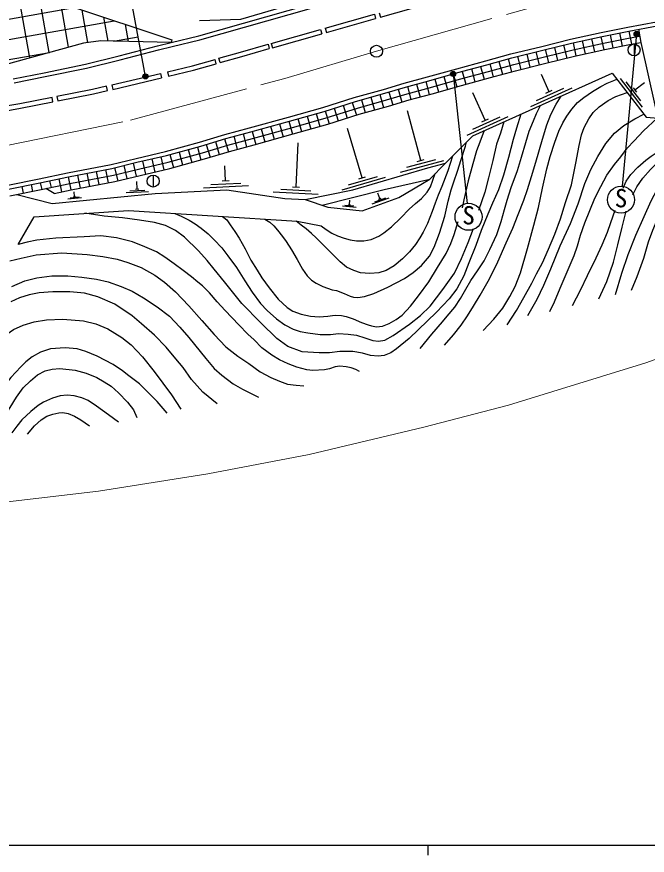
# Model space of a CAD drawing. Units: millimetres at full size, sheet at 1:1000; details may follow other scales. Extents: x 40000 to 680000, y 20000 to 380000.
# Drawn here: x 226896 to 289932, y 204000 to 287856 of the extents above; entities that cross this region are included whole.
import ezdxf
from ezdxf.enums import TextEntityAlignment as Align

# ---------------------------------------------------------------- set-up
doc = ezdxf.new("R2010")
doc.units = ezdxf.units.MM
doc.header["$LTSCALE"] = 1000
doc.linetypes.add('CHAIN', pattern=[18.5, 12, -1.5, 3.5, -1.5])
for name, color, linetype, lineweight in [('M-BGD', 7, 'Continuous', 25), ('M-BGD-EXST', 7, 'Continuous', 25), ('M-BMK', 2, 'CHAIN', 13), ('M-BMK-SRVR', 3, 'Continuous', 25), ('M-STR-HTXT', 7, 'Continuous', 13), ('M-TTL-BAND', 7, 'Continuous', 25)]:
    doc.layers.add(name, color=color, linetype=linetype, lineweight=lineweight)
doc.styles.add('ＭＳ ゴシック', font='')
doc.styles.get('ＭＳ ゴシック').set_extended_font_data('MS Gothic')

msp = doc.modelspace()

# ---------------------------------------------------------------- hatches: boundary and pattern name
at = {"layer": 'M-BGD-EXST'}
for points in [[(289086, 286256, -1), (288647, 286017, -0.41421), (288747, 286356, -0.41421)], [(239976, 282012, -1), (239537, 281773, -0.41421), (239637, 282112, -0.41421)], [(270738, 282259, -1), (270299, 282020, -0.41421), (270399, 282359, -0.41421)]]:
    msp.add_hatch(color=256, dxfattribs=at).paths.add_polyline_path(points)

# ---------------------------------------------------------------- linework, layer by layer
at = {"layer": 'M-BGD'}
for p, q in [((228195, 283745), (227138, 289740)), ((230132, 284277), (229229, 289401)), ((215298, 285727), (232640, 288785)), ((232069, 284809), (231319, 289062)), ((234017, 285278), (233446, 288518)), ((263252, 287813), (267847, 289113)), ((236022, 285426), (235603, 287802)), ((257731, 286720), (262654, 288112)), ((257854, 286287), (262777, 287679)), ((262654, 288112), (262777, 287679)), ((263129, 288246), (263252, 287813)), ((215372, 283709), (236636, 287459)), ((238061, 285380), (237760, 287086)), ((257265, 286588), (257388, 286155)), ((257731, 286720), (257854, 286287)), ((286239, 286055), (286502, 284739)), ((287170, 286241), (287433, 284925)), ((288110, 286429), (288357, 285110)), ((289044, 286603), (289291, 285284)), ((236558, 285414), (239024, 285849)), ((252335, 285192), (252458, 284759)), ((282511, 285255), (282798, 283944)), ((283439, 285458), (283726, 284147)), ((284367, 285661), (284654, 284350)), ((285295, 285864), (285582, 284553)), ((288614, 285139), (288614, 283939)), ((215447, 281691), (230173, 284288)), ((252018, 285103), (252141, 284670)), ((278803, 284342), (279126, 283039)), ((279726, 284570), (280048, 283268)), ((280648, 284798), (280970, 283496)), ((281570, 285026), (281892, 283724)), ((246849, 283156), (246724, 283589)), ((247236, 283268), (247111, 283701)), ((276023, 283644), (276376, 282350)), ((276959, 283886), (277281, 282583)), ((277881, 284114), (278203, 282811)), ((272357, 282645), (272710, 281350)), ((273274, 282894), (273626, 281599)), ((274190, 283144), (274544, 281849)), ((275107, 283394), (275460, 282100)), ((236402, 281036), (241268, 282183)), ((241268, 282183), (241372, 281745)), ((241961, 282346), (242064, 281908)), ((269605, 281881), (269970, 280590)), ((270519, 282140), (270884, 280848)), ((271441, 282395), (271793, 281101)), ((280119, 280364), (279355, 282066)), ((236402, 281036), (236505, 280598)), ((236505, 280598), (241372, 281745)), ((266867, 281126), (267214, 279829)), ((267784, 281371), (268131, 280075)), ((268690, 281623), (269055, 280332)), ((287226, 281672), (289419, 278817)), ((287782, 281343), (289244, 279439)), ((288703, 280537), (289655, 281268)), ((264108, 280331), (264495, 279047)), ((265017, 280606), (265404, 279321)), ((265949, 280880), (266296, 279584)), ((273731, 277499), (272496, 280255)), ((278311, 278895), (282417, 280737)), ((278873, 279476), (281610, 280704)), ((279799, 280220), (280438, 280507)), ((288533, 280759), (288874, 280315)), ((260445, 279288), (260848, 278008)), ((261379, 279560), (261740, 278267)), ((262294, 279815), (262655, 278523)), ((263209, 280071), (263570, 278779)), ((257726, 278433), (258129, 277153)), ((258633, 278718), (259035, 277438)), ((259539, 279003), (259942, 277723)), ((267281, 273478), (265949, 278440)), ((255004, 277665), (255367, 276373)), ((255919, 277922), (256282, 276630)), ((256833, 278178), (257196, 276886)), ((271924, 276031), (276030, 277873)), ((272485, 276612), (275223, 277839)), ((273412, 277356), (274051, 277643)), ((252261, 276899), (252620, 275606)), ((253176, 277154), (253536, 275861)), ((254091, 277409), (254451, 276116)), ((248602, 275898), (248949, 274602)), ((249519, 276144), (249867, 274848)), ((250430, 276390), (250790, 275097)), ((251345, 276645), (251705, 275352)), ((261429, 271745), (259976, 276685)), ((245846, 275091), (246234, 273807)), ((246755, 275367), (247144, 274082)), ((247664, 275642), (248053, 274357)), ((254819, 270823), (255040, 275242)), ((243119, 274325), (243475, 273031)), ((244035, 274577), (244391, 273283)), ((244950, 274830), (245307, 273536)), ((239458, 273425), (239759, 272117)), ((240384, 273638), (240685, 272330)), ((241309, 273851), (241611, 272543)), ((242203, 274072), (242559, 272778)), ((265263, 272315), (269609, 273482)), ((265910, 272799), (268807, 273577)), ((266943, 273387), (267619, 273569)), ((235779, 272574), (236035, 271257)), ((236679, 272762), (236993, 271457)), ((237603, 272984), (237917, 271679)), ((238526, 273206), (238840, 271901)), ((247779, 271451), (247701, 272948)), ((232039, 271845), (232315, 270532)), ((232981, 272029), (233238, 270712)), ((233914, 272211), (234170, 270894)), ((234846, 272392), (235103, 271075)), ((240536, 272022), (240536, 270822)), ((259439, 270535), (263756, 271804)), ((260074, 271034), (262952, 271880)), ((261093, 271646), (261764, 271844)), ((227394, 270888), (227529, 270210)), ((228325, 271074), (228461, 270396)), ((229250, 271259), (229392, 270583)), ((230180, 271455), (230322, 270779)), ((231109, 271650), (231385, 270337)), ((238937, 270638), (238898, 271387)), ((245564, 270734), (250058, 270969)), ((246297, 271073), (249293, 271229)), ((247430, 271432), (248129, 271469)), ((230629, 270178), (229796, 270668)), ((232666, 269893), (232623, 270341)), ((237829, 270280), (240076, 270397)), ((238196, 270449), (239694, 270527)), ((238762, 270629), (239112, 270647)), ((252542, 270336), (257036, 270112)), ((253306, 270599), (256302, 270449)), ((254470, 270841), (255169, 270806)), ((263205, 269664), (263003, 270229)), ((232011, 269650), (233355, 269778)), ((232226, 269761), (233122, 269846)), ((232561, 269883), (232770, 269903)), ((260163, 269067), (260210, 269515)), ((262439, 269135), (264133, 269741)), ((262681, 269349), (263810, 269753)), ((263073, 269617), (263337, 269711)), ((259473, 268958), (260816, 268818)), ((259706, 269024), (260601, 268931)), ((260059, 269078), (260267, 269056))]:
    msp.add_line(p, q, dxfattribs=at)
for points in [[(226548, 281637), (229649, 282260), (233772, 283112), (237146, 283933), (240951, 284937), (242333, 285284), (245105, 285943), (269424, 292876), (273713, 293956), (279055, 295349), (283330, 296411), (287856, 297373), (290594, 297937), (292990, 298416), (295027, 298758), (297914, 299163), (299716, 299419), (301182, 299567), (303119, 299688), (305823, 299849), (309790, 300078), (312897, 300244), (315129, 300410), (327115, 304457)], [(226624, 281245), (229729, 281868), (233860, 282722), (237245, 283545), (241051, 284550), (242428, 284896), (245206, 285556), (269528, 292489), (273812, 293569), (279153, 294962), (283420, 296021), (287938, 296981), (290674, 297545), (293063, 298023), (295088, 298363), (297970, 298767), (299764, 299022), (301215, 299168), (303144, 299289), (305847, 299450), (309812, 299679), (312922, 299845), (315209, 300015), (327115, 304035)], [(245150, 287489), (249293, 287620), (262059, 291389), (274024, 294619), (284118, 297212), (290519, 298562), (299287, 299911), (305360, 300322), (314242, 300733)], [(226000, 271017), (229127, 271642), (231983, 272242), (236323, 273088), (238820, 273688), (241763, 274366), (245177, 275307), (247696, 276069), (250178, 276735), (254056, 277814), (257503, 278782), (260641, 279769), (263576, 280589), (265646, 281213), (267975, 281837), (270883, 282658), (273790, 283449), (276310, 284137), (279385, 284898), (282277, 285613), (285337, 286283), (288007, 286816), (290856, 287350)], [(226076, 270624), (229207, 271250), (232062, 271850), (236409, 272697), (238912, 273299), (241861, 273978), (245288, 274923), (247805, 275685), (250284, 276349), (254163, 277429), (257618, 278398), (260755, 279386), (263687, 280205), (265755, 280828), (268081, 281451), (270989, 282273), (273895, 283063), (276410, 283750), (279481, 284510), (282368, 285224), (285419, 285891), (288083, 286424), (290923, 286955)], [(252335, 285192), (254802, 285891), (257265, 286588)], [(252458, 284759), (254925, 285459), (257388, 286155)], [(226208, 269946), (229346, 270573), (232200, 271173), (236555, 272021), (239070, 272627), (242031, 273308), (245480, 274259), (247995, 275020), (250466, 275683), (254349, 276763), (257815, 277736), (260952, 278723), (263880, 279541), (265944, 280163), (268264, 280785), (271174, 281607), (274076, 282397), (276584, 283082), (279647, 283839), (282525, 284551), (285560, 285215), (288214, 285745), (289171, 285925)], [(230629, 270178), (232329, 270535), (236694, 271385), (239219, 271993), (242190, 272677), (245661, 273633), (248174, 274394), (250637, 275055), (254524, 276136), (258000, 277112), (261137, 278099), (264061, 278916), (266123, 279537), (268437, 280157), (271348, 280979), (274247, 281768), (276748, 282451), (279803, 283207), (282672, 283916), (285694, 284578), (288338, 285106), (289291, 285284)], [(286769, 260074), (287401, 262214), (288033, 264095), (288781, 266016), (289632, 267871), (290311, 269456), (290932, 270577), (291544, 271496), (292322, 272339), (293444, 273202), (294602, 273989), (296059, 274788), (297578, 275695), (298636, 276318), (299609, 276883), (300378, 277411), (300852, 277736), (301092, 277996), (301426, 278764), (301927, 280100), (302270, 281109), (302492, 282259), (302771, 284159), (302966, 285625)], [(289291, 285284), (290768, 278721), (299188, 279315)], [(247111, 283701), (249262, 284322), (252018, 285103)], [(247236, 283268), (249386, 283889), (252141, 284670)], [(241961, 282346), (244458, 282934), (246724, 283589)], [(288345, 260501), (288937, 261881), (289605, 263701), (290076, 265357), (290494, 266525), (290934, 267535), (291450, 268316), (292012, 269085), (292840, 270003), (293948, 271036), (295209, 272114), (297213, 273626), (298800, 274666), (300145, 275578), (300950, 276170), (301800, 276929), (302468, 277869), (303037, 279009), (303580, 279931), (304159, 280866), (304925, 282127), (306039, 283735)], [(242064, 281908), (244572, 282499), (246849, 283156)], [(226902, 270085), (230420, 269197), (240749, 270182), (247907, 270556), (253686, 269678), (255729, 269576), (260501, 270534), (267982, 272734), (269765, 273213), (272494, 275958), (286436, 282210)], [(286436, 282210), (289814, 277809), (292605, 277570), (298057, 278563), (299188, 279315)], [(273545, 256478), (274581, 257605), (275485, 258701), (276196, 259878), (276715, 260876), (277263, 262246), (277954, 264691), (278609, 267029), (279074, 268776), (279475, 270714), (279895, 272642), (280218, 273869), (280679, 275308), (281103, 276406), (281500, 277254), (281887, 277917), (282403, 278619), (282966, 279265), (283593, 279781), (284451, 280390), (285290, 280896), (285926, 281210), (286599, 281487), (286901, 281604)], [(275945, 257052), (276854, 258488), (277594, 259787), (278387, 261203), (278852, 262144), (279465, 263253), (280068, 264598), (280681, 266110), (281273, 267631), (281759, 269282), (282362, 271047), (282796, 273215), (283124, 274971), (283367, 276038), (283642, 276768), (284086, 277645), (284530, 278278), (285122, 278862), (286021, 279485), (286792, 279896), (287927, 280267)], [(269655, 255003), (270555, 256060), (271317, 257009), (271952, 257952), (272576, 258929), (273224, 259999), (274149, 261638), (274987, 263354), (275825, 265257), (276498, 266707), (277044, 268096), (277599, 269504), (277958, 270569), (278366, 271871), (278787, 273312), (279471, 275604), (279888, 277053), (280296, 278085), (280815, 279109), (281340, 279925)], [(267215, 254685), (268402, 256103), (269454, 257337), (269927, 257926), (270699, 258822), (271278, 259673), (271781, 260609), (272292, 261479), (272949, 262453), (273644, 263458), (274204, 264579), (274899, 266075), (275334, 267379), (275662, 268575), (275923, 269512), (276325, 270783), (276974, 272480), (277364, 273812), (277786, 275294), (278122, 276409), (278554, 277458), (278868, 278182), (279269, 278996)], [(288479, 270051), (288891, 270846), (289488, 271698), (290271, 272595), (290853, 273178), (291564, 273788), (292473, 274356), (293654, 274969), (294705, 275579), (296070, 276333), (296824, 276859), (297619, 277455), (298445, 277997), (299298, 278636), (299609, 279039)], [(277305, 278116), (276848, 276726), (276530, 275584), (276057, 273780), (275575, 272007), (275068, 270556), (274466, 269203), (273994, 268121), (273331, 266469), (272807, 264983), (272093, 263236), (271586, 261939), (270880, 260648), (270124, 259652), (268852, 258303), (266126, 255688), (264879, 254637), (264311, 254250), (263615, 253976), (263018, 253915), (262274, 253992), (261453, 254212), (260505, 254389), (259204, 254389), (258157, 254234), (257127, 254234), (255445, 254356), (253984, 254890), (252882, 255682), (251283, 257258), (249384, 259188), (247657, 261338), (246645, 262598), (245928, 263484), (245080, 264440), (243682, 265808), (242765, 266478), (241754, 266972), (240666, 267273), (239177, 267528), (237456, 267744), (235643, 267915), (233713, 268201)], [(277992, 257990), (278913, 259601), (279594, 261010), (280280, 262658), (281215, 264959), (282268, 267193), (283011, 269163), (283689, 271187), (284291, 272594), (284978, 273883), (285807, 275175), (286657, 276219), (287603, 276993), (288710, 277648), (289582, 278112)], [(280193, 258387), (280656, 259349), (281229, 260725), (281838, 262113), (282619, 263994), (282972, 264932), (283277, 266003), (283709, 267253), (284207, 268482), (284695, 269703), (285300, 270893), (285896, 272019), (286676, 273091), (287281, 273852), (287935, 274700), (288628, 275454), (289575, 276460), (290932, 277713)], [(287541, 270727), (287838, 271420), (288288, 272086), (288991, 272824), (289792, 273499), (290316, 273925), (290928, 274312), (292018, 274933), (293361, 275690), (294217, 276167), (294829, 276635), (295460, 277229), (295929, 277753), (296278, 278239)], [(275601, 277352), (275246, 276210), (274877, 275110), (274479, 273496), (274070, 271748), (273683, 270329), (273060, 268483)], [(273628, 276467), (273183, 275323), (272876, 274441), (272506, 273151), (272035, 271449), (271608, 269549), (271425, 268733)], [(251684, 267621), (252203, 267298), (252589, 266948), (252967, 266512), (253478, 265886), (253833, 265378), (254368, 264544), (254923, 263564), (255474, 262616), (255948, 261960), (256367, 261497), (256846, 261200), (257491, 260875), (258416, 260550), (258857, 260478), (259639, 260176), (260240, 259910), (260554, 259828), (261009, 259780), (261649, 259864), (262593, 260190), (264005, 260825), (265650, 261689), (266533, 262272), (267353, 262994), (268169, 263925), (268628, 264821), (269175, 266197), (269700, 267900), (270027, 269399), (270336, 270551), (270600, 271353), (270962, 272425), (271337, 273586), (271770, 274913), (271861, 275321)], [(270448, 273900), (269990, 272454), (269394, 270864), (269041, 270030), (268735, 269207), (268421, 268367), (267967, 267176), (267535, 266320), (267198, 265733), (266766, 265087), (266162, 264343), (265472, 263630), (264640, 262930), (263825, 262484), (263111, 262233), (262195, 262168), (261278, 262237), (260600, 262463), (259860, 262827), (259238, 263341), (258202, 264364), (256831, 265753), (256367, 266192), (255821, 266656), (255325, 267020), (254830, 267420)], [(255729, 269576), (257991, 268811), (261423, 268453), (265098, 269768), (268192, 271630), (269765, 273213)], [(257344, 266956), (257840, 266564), (258401, 266211), (258948, 265959), (259639, 265701), (260222, 265542), (260870, 265456), (261582, 265456), (262324, 265585), (263101, 265909), (263605, 266240), (264353, 266837), (265305, 267752), (266140, 268615), (266759, 269169), (267364, 269688), (267940, 270307), (268250, 270840), (268728, 272169)], [(257435, 268999), (263616, 270573), (268192, 271630)], [(227023, 265066), (228624, 267861), (238079, 268493), (254943, 267412), (257344, 266956)], [(282467, 258981), (283261, 260501), (283977, 261988), (284816, 263742), (285421, 265032), (285957, 266317), (286293, 267289), (286740, 268497)], [(285097, 259637), (285892, 261384), (286560, 263315), (286986, 265047), (287413, 266808), (287839, 268427)], [(242713, 268196), (243344, 267925), (244130, 267521), (244739, 267149), (245341, 266698), (246028, 266154), (246628, 265539), (247404, 264736), (247985, 263945), (248851, 262771), (249713, 261456), (250442, 260314), (251273, 259182), (251923, 258491), (252866, 257660), (253710, 257036), (254518, 256619), (255241, 256394), (256004, 256246), (257221, 256066), (258280, 256066), (259052, 256174), (260039, 256115), (260861, 256008), (261704, 255756), (262489, 255487), (263074, 255405), (263702, 255506), (264531, 255983), (266178, 257114), (267278, 257982), (268214, 258917), (269502, 260577), (270665, 262204), (271375, 263688), (272022, 265264), (272563, 266682)], [(247473, 267891), (247886, 267543), (248247, 267059), (248698, 266390), (249135, 265697), (249719, 264632), (250308, 263497), (250936, 262528), (251393, 261756), (252131, 260733), (253043, 259607), (253933, 258764), (254485, 258398), (255323, 258119), (256267, 257927), (257131, 257854), (258003, 257902), (258455, 257980), (258796, 258015), (259364, 257981), (259815, 257868), (260520, 257642), (261359, 257293), (262034, 257029), (262376, 256929), (262853, 256852), (263461, 256906), (264119, 257179), (264819, 257567), (265427, 258029), (266266, 258910), (267074, 259945), (268084, 261353), (268972, 262764), (269829, 264196), (270308, 265195), (270637, 266081), (271034, 267380)], [(261159, 252381), (260784, 252569), (260334, 252737), (259846, 252850), (259194, 252913), (258720, 252859), (258180, 252651), (257656, 252543), (256491, 252474), (255894, 252532), (254883, 252821), (254035, 253152), (253151, 253549), (252403, 254012), (251396, 254760), (250636, 255539), (250003, 256118), (249089, 257039), (247726, 258486), (246921, 259356), (246150, 260230), (245479, 260955), (245010, 261327), (244373, 261861), (243531, 262492), (242647, 263154), (241695, 263826), (240872, 264362), (239716, 264845), (238469, 265336), (236853, 265744), (235304, 265931), (233647, 265849), (230790, 265714), (228897, 265501), (227948, 265304), (227023, 265066)], [(226187, 263439), (227333, 263720), (228831, 264043), (231415, 264234), (233927, 264082), (235513, 263882), (236944, 263599), (237989, 263289), (239329, 262773), (240709, 262014), (241654, 261325), (242752, 260342), (244095, 258948), (245410, 257468), (246636, 256064), (247813, 254860), (249014, 253928), (250086, 253163), (251223, 252346), (252308, 251772), (253179, 251424), (253971, 251118), (254839, 251007), (255588, 250954)], [(226391, 260892), (227690, 261438), (228915, 261754), (230395, 261948), (231997, 261948), (233416, 261803), (234871, 261609), (236047, 261330), (237345, 260894), (238424, 260409), (239552, 259730), (240937, 258844), (242162, 257899), (243193, 256808), (244114, 255778), (245803, 253689), (246640, 252695), (247416, 252017), (248520, 251156), (249456, 250595), (251081, 249820)], [(246941, 249154), (245510, 250320), (244354, 251585), (243529, 252773), (242802, 253642), (241823, 254819), (240666, 255998), (239356, 257154), (238441, 257948), (236713, 259103), (235017, 259841), (233663, 260204), (232193, 260358), (230513, 260358), (229123, 260253), (228127, 260048), (227175, 259752), (226314, 259357)], [(219458, 244770), (220377, 246536), (221157, 247899), (221661, 249144), (222165, 250666), (222659, 252127), (223153, 253056), (223766, 253994), (224655, 255052), (225555, 255883), (226573, 256584), (227531, 257020), (228638, 257345), (229882, 257533), (231513, 257613), (233584, 257435), (234787, 257157), (235996, 256657), (237391, 255782), (238323, 255047), (239463, 253845), (240640, 252377), (242370, 250047), (243310, 248603)], [(241936, 248222), (240935, 249382), (240004, 250321), (239153, 251136), (238107, 251960), (237467, 252459), (236519, 253079), (234941, 253902), (233798, 254389), (232947, 254637), (231751, 254744), (230262, 254653), (229273, 254312), (228436, 253835), (227811, 253335), (227294, 252847), (226305, 251778), (225179, 250363), (224110, 249079), (223297, 247925), (222541, 246765), (222053, 246055), (221354, 245090)], [(223680, 245420), (224706, 246606), (225465, 247587), (226220, 248792), (226883, 249815), (227542, 250745), (228255, 251458), (228978, 252038), (229747, 252457), (230423, 252623), (231192, 252673), (232748, 252522), (233838, 252227), (234888, 251772), (235648, 251357), (236320, 250911), (237079, 250254), (237982, 249328), (238566, 248551), (238903, 247791)], [(237067, 247295), (236071, 248047), (234852, 248917), (234028, 249477), (233400, 249752), (232638, 249943), (231942, 250002), (231220, 249932), (230468, 249708), (229561, 249297), (229033, 248966), (228293, 248367), (227417, 247531), (226898, 246922), (226390, 246237)], [(227955, 246124), (228667, 246939), (229329, 247534), (229904, 247902), (230510, 248116), (231098, 248236), (231501, 248276), (232042, 248188), (232652, 247921), (233304, 247535), (234169, 246945)]]:
    msp.add_lwpolyline(points, dxfattribs=at)
for points in [[(215212, 288050), (223782, 290284), (232268, 288908), (242396, 285547), (242333, 285284), (235315, 285442), (233567, 285221), (215499, 280256)], [(230999, 279446), (234578, 280144), (235959, 280470), (235856, 280908), (234483, 280584), (230913, 279888)], [(225471, 278393), (227270, 278719), (230516, 279352), (230429, 279794), (227187, 279161), (225391, 278836)]]:
    msp.add_lwpolyline(points, close=True, dxfattribs=at)
for centre in [(288614, 284539), (240536, 271422)]:
    msp.add_circle(centre, 600, dxfattribs=at)
at = {"layer": 'M-BGD-EXST'}
for p, q in [((239756, 281892), (238271, 289912)), ((288867, 286137), (287439, 270901)), ((270519, 282140), (271923, 269191))]:
    msp.add_line(p, q, dxfattribs=at)
for centre, radius in [((288867, 286137), 250), ((239756, 281892), 250), ((270519, 282140), 250), ((287313, 269557), 1350), ((272068, 267849), 1350)]:
    msp.add_circle(centre, radius, dxfattribs=at)
at = {"layer": 'M-BMK'}
msp.add_lwpolyline([(225743, 274935), (238273, 277522), (253715, 281688), (262864, 284406), (277905, 288665), (284795, 290353), (290927, 291577), (296929, 292612), (300397, 293023), (303009, 293305), (307654, 293672), (311963, 293831), (316889, 293697), (322940, 293247), (327956, 292623), (333912, 291535), (341608, 289625), (348588, 287184), (353922, 284924), (360154, 281866)], dxfattribs=at)
at = {"layer": 'M-BMK-SRVR'}
msp.add_circle((262864, 284406), 600, dxfattribs=at)
at = {"layer": 'M-STR-HTXT'}
msp.add_lwpolyline([(308466, 260370), (301903, 257589), (289782, 253254), (276056, 249017), (267589, 246801), (256129, 244067), (246015, 242132), (235070, 240417), (223100, 238994), (213347, 238222), (204924, 237854), (197637, 237721), (191511, 237755), (182239, 238054), (171767, 238657), (148698, 242045)], dxfattribs=at)
at = {"layer": 'M-TTL-BAND'}
for p, q in [((40000, 205000), (579000, 205000)), ((268000, 205000), (268000, 204000))]:
    msp.add_line(p, q, dxfattribs=at)

# ---------------------------------------------------------------- texts
at = {"layer": 'M-BGD-EXST', "style": 'ＭＳ ゴシック'}
for p in [(286658, 268264), (271413, 266556)]:
    msp.add_text('S', height=1833, rotation=358.508, dxfattribs=at).set_placement(p, align=Align.BOTTOM_LEFT)

doc.saveas('drawing.dxf')
